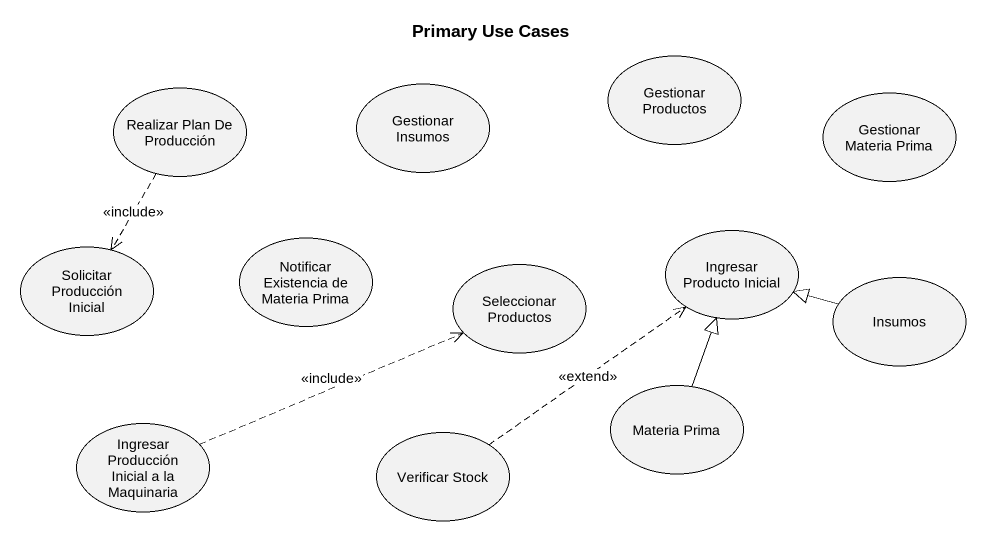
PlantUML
@startuml
title Primary Use Cases
usecase "Gestionar Productos" as Gestionar_Productos
usecase "Realizar Plan De Producción" as Realizar_Plan_De_Producción
usecase "Gestionar Insumos" as Gestionar_Insumos
usecase "Gestionar Materia Prima" as Gestionar_Materia_Prima
usecase "Solicitar Producción Inicial" as Solicitar_Producción_Inicial
usecase "Notificar Existencia de Materia Prima" as Notificar_Existencia_de
usecase "Ingresar Producto Inicial" as Ingresar_Producto_Inicial
usecase "Seleccionar Productos" as Seleccionar_Productos
usecase Insumos
usecase "Ingresar Producción Inicial a la Maquinaria" as Ingresar_Producción_Inicial
usecase "Materia Prima" as Materia_Prima
usecase "Verificar Stock" as Verificar_Stock
Realizar_Plan_De_Producción ..> Solicitar_Producción_Inicial : <<include>>
Insumos -left-|> Ingresar_Producto_Inicial
Ingresar_Producción_Inicial .right.> Seleccionar_Productos : <<include>>
Materia_Prima -up-|> Ingresar_Producto_Inicial
Verificar_Stock .up.> Ingresar_Producto_Inicial : <<extend>>
@enduml
